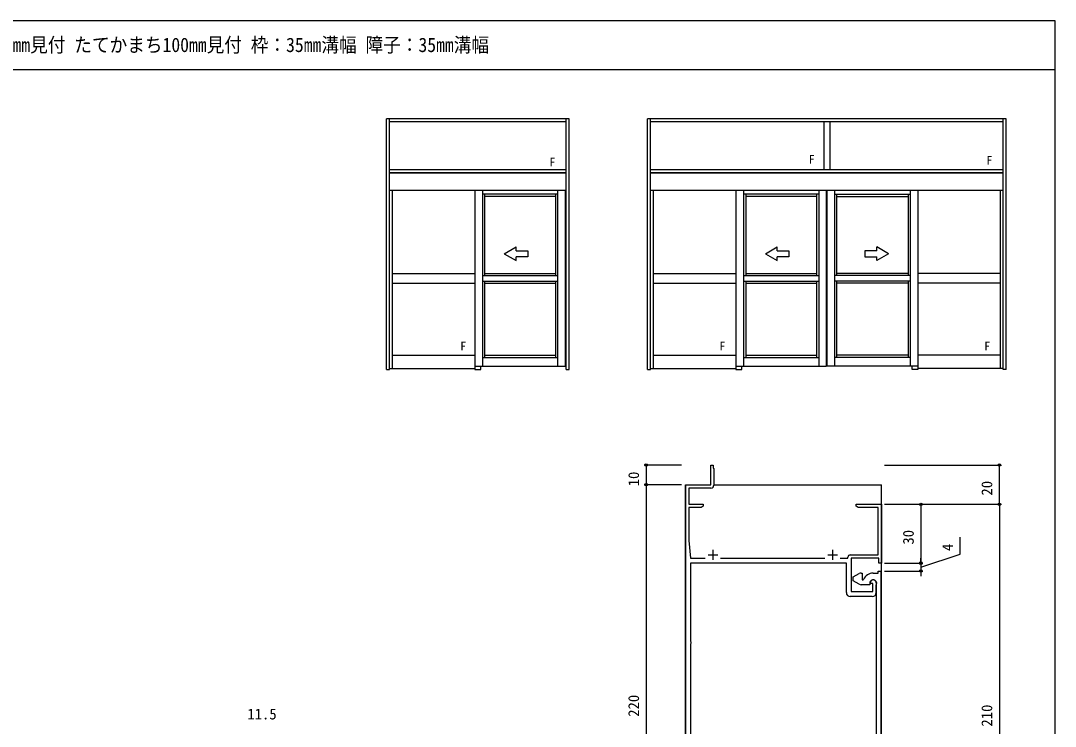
# Model space of a CAD drawing. Units: millimetres, scale not verified. Extents: x -437 to 438, y -681 to 679.
# Drawn here: x -89 to 438, y 284 to 644 of the extents above; entities that cross this region are included whole.
import ezdxf
from ezdxf.enums import TextEntityAlignment as Align

# ---------------------------------------------------------------- set-up
doc = ezdxf.new("R2010")
doc.units = ezdxf.units.MM
doc.header["$LTSCALE"] = 4
for name, color, linetype in [('0-1_USER1', 3, 'Continuous'), ('0-2_YKK_11', 7, 'Continuous'), ('0-3_YKK_12', 2, 'Continuous'), ('0-5_YKK_A1', 4, 'Continuous'), ('0-6_YKK_D', 6, 'Continuous'), ('0-7_YKK_ZWAK', 7, 'Continuous')]:
    doc.layers.add(name, color=color, linetype=linetype)
doc.styles.add('ＭＳ ゴシック', font='')
doc.styles.get('ＭＳ ゴシック').set_extended_font_data('MS Gothic')

msp = doc.modelspace()

# ---------------------------------------------------------------- linework, layer by layer
at = {"layer": '0-2_YKK_11'}
for p, q in [((261.301, 371.69), (266.301, 371.69)), ((263.801, 374.19), (263.801, 369.19)), ((267.689, 369.89), (320.912, 369.89)), ((322.301, 371.69), (327.301, 371.69)), ((324.801, 374.19), (324.801, 369.19)), ((347.001, 357.39), (347.001, 352.39)), ((345.001, 350.39), (333.801, 350.39))]:
    msp.add_line(p, q, dxfattribs=at)
for points in [[(252.101, 200.39), (253.601, 200.39), (253.601, 199.39), (252.101, 199.39), (252.101, 196.034), (251.101, 193.89), (251.101, 193.39), (252.101, 193.39), (252.101, 187.39), (249.801, 187.39), (249.801, 407.39), (262.801, 407.39), (262.801, 417.39), (264.001, 417.39), (264.001, 415.89), (264.301, 415.59), (264.301, 407.19)], [(262.801, 405.69), (251.501, 405.69), (251.501, 397.39), (258.801, 397.39), (258.801, 396.39), (257.761, 395.79), (251.501, 395.79), (251.501, 379.034), (252.301, 369.89), (259.912, 369.89)], [(333.801, 371.59), (348.101, 371.59), (348.101, 395.79), (337.84, 395.79), (336.801, 396.39), (336.801, 397.39), (349.801, 397.39), (349.801, 367.39), (348.301, 367.39), (348.301, 369.89), (334.301, 369.89), (334.301, 352.89), (345.301, 352.89), (345.301, 357.09), (344.301, 357.09), (344.001, 357.39)], [(328.689, 369.89), (332.601, 369.89), (332.601, 370.39)], [(331.801, 352.39), (331.801, 367.39), (252.301, 367.39), (252.301, 327.683), (252.563, 327.386), (252.563, 326.394), (252.301, 326.096), (252.301, 237.683), (252.563, 237.386), (252.563, 236.394), (252.301, 236.096), (252.301, 227.683), (252.563, 227.386), (252.563, 226.394), (252.301, 226.096), (252.301, 211.89), (259.947, 211.89)], [(338.301, 356.658), (335.301, 358.39), (335.301, 360.39), (338.301, 362.122)], [(339.301, 362.39), (339.801, 362.39), (339.801, 358.89), (340.309, 358.89), (340.587, 359.077)], [(345.501, 362.39), (348.001, 362.39), (348.001, 363.39), (349.301, 363.39)], [(349.301, 363.39), (349.301, 187.39)], [(343.701, 357.09), (343.701, 356.39), (339.301, 356.39)], [(347.101, 197.39), (347.101, 352.136), (347.061, 352.286), (347.056, 352.294), (347.046, 352.312), (347.041, 352.32), (347.001, 352.47), (347.001, 356.008), (347.044, 356.163)]]:
    msp.add_lwpolyline(points, dxfattribs=at)
for centre, radius, start, end in [((262.801, 407.19), 1.5, 270.00001, 359.99999), ((333.801, 370.39), 1.2, 90.00001, 179.99999), ((339.301, 360.39), 2, 89.99998, 120), ((345.501, 357.09), 5.3, 89.99999, 157.9757), ((345.501, 357.09), 1.8, 328.99728, 179.99999), ((345.501, 357.39), 1.5, 359.99999, 180.00001), ((339.301, 358.39), 2, 240, 270.00002), ((333.801, 352.39), 2, 180.00001, 269.99999), ((345.001, 352.39), 2, 270.00001, 359.99999)]:
    msp.add_arc(centre, radius, start, end, dxfattribs=at)
at = {"layer": '0-3_YKK_12'}
for p, q in [((249.801, 407.09), (249.801, 89.39)), ((264.301, 407.39), (349.801, 407.39)), ((349.801, 89.39), (349.801, 407.39))]:
    msp.add_line(p, q, dxfattribs=at)
at = {"layer": '0-5_YKK_A1'}
for p, q in [((97.5, 466.05), (97.5, 593.8)), ((190.5, 593.8), (97.5, 593.8)), ((99, 466.05), (99, 593.8)), ((189, 592.3), (99, 592.3)), ((189, 466.05), (189, 593.8)), ((190.5, 466.05), (190.5, 593.8)), ((230.5, 466.05), (230.5, 593.8)), ((413.3, 593.8), (230.5, 593.8)), ((232, 466.05), (232, 593.8)), ((411.8, 592.3), (232, 592.3)), ((320.4, 592.3), (320.4, 567.8)), ((323.4, 592.3), (323.4, 567.8)), ((411.8, 466.05), (411.8, 593.8)), ((413.3, 466.05), (413.3, 593.8)), ((189, 567.8), (99, 567.8)), ((189, 566.3), (99, 566.3)), ((189, 566.1), (99, 566.1)), ((411.8, 567.8), (232, 567.8)), ((411.8, 566.3), (232, 566.3)), ((411.8, 566.1), (232, 566.1)), ((189, 557.3), (99, 557.3)), ((100.5, 466.55), (100.5, 557.3)), ((142.5, 557.3), (142.5, 467.8)), ((146.4, 557.3), (146.4, 467.8)), ((184.85, 555.4), (146.4, 555.4)), ((147.5, 513.95), (147.5, 555.4)), ((183.75, 554.3), (147.5, 554.3)), ((183.75, 513.95), (183.75, 555.4)), ((184.85, 467.8), (184.85, 557.3)), ((188.75, 467.8), (188.75, 557.3)), ((411.8, 557.3), (232, 557.3)), ((233.5, 466.55), (233.5, 557.3)), ((275.5, 557.3), (275.5, 467.8)), ((279.4, 557.3), (279.4, 467.8)), ((317.875, 555.4), (279.4, 555.4)), ((280.5, 555.4), (280.5, 513.95)), ((316.775, 554.3), (280.5, 554.3)), ((316.775, 513.95), (316.775, 555.4)), ((317.875, 467.8), (317.875, 557.3)), ((321.775, 467.8), (321.775, 557.3)), ((322.025, 467.8), (322.025, 557.3)), ((325.925, 467.8), (325.925, 557.3)), ((325.925, 555.4), (364.4, 555.4)), ((327.025, 513.95), (327.025, 555.4)), ((327.025, 554.3), (363.3, 554.3)), ((363.3, 555.4), (363.3, 513.95)), ((364.4, 557.3), (364.4, 467.8)), ((368.3, 557.3), (368.3, 467.8)), ((410.3, 466.55), (410.3, 557.3)), ((157.5, 525.05), (163.5, 528.514)), ((163.5, 526.55), (163.5, 528.514)), ((290.55, 525.05), (296.55, 528.514)), ((296.55, 526.55), (296.55, 528.514)), ((353.3, 525.05), (347.3, 528.514)), ((347.3, 526.55), (347.3, 528.514)), ((157.5, 525.05), (163.5, 521.586)), ((163.5, 521.586), (163.5, 523.55)), ((290.55, 525.05), (296.55, 521.586)), ((296.55, 521.586), (296.55, 523.55)), ((353.3, 525.05), (347.3, 521.586)), ((347.3, 521.586), (347.3, 523.55)), ((100.5, 515.05), (142.5, 515.05)), ((146.4, 513.95), (184.85, 513.95)), ((147.5, 515.05), (183.75, 515.05)), ((233.5, 515.05), (275.5, 515.05)), ((279.4, 513.95), (317.85, 513.95)), ((280.5, 515.05), (316.75, 515.05)), ((364.4, 513.95), (325.95, 513.95)), ((363.3, 515.05), (327.05, 515.05)), ((410.3, 515.05), (368.3, 515.05)), ((100.5, 510.05), (142.5, 510.05)), ((146.4, 511.15), (184.85, 511.15)), ((147.5, 472.2), (147.5, 511.15)), ((147.5, 510.05), (183.75, 510.05)), ((183.75, 472.2), (183.75, 511.15)), ((233.5, 510.05), (275.5, 510.05)), ((279.4, 511.15), (317.85, 511.15)), ((280.5, 511.15), (280.5, 472.2)), ((280.5, 510.05), (316.75, 510.05)), ((316.775, 472.2), (316.775, 511.15)), ((364.4, 511.15), (325.95, 511.15)), ((327.025, 472.2), (327.025, 511.15)), ((363.3, 510.05), (327.05, 510.05)), ((363.3, 511.15), (363.3, 472.2)), ((410.3, 510.05), (368.3, 510.05)), ((100.5, 473.3), (142.5, 473.3)), ((146.4, 472.2), (184.85, 472.2)), ((147.5, 473.3), (183.75, 473.3)), ((233.5, 473.3), (275.5, 473.3)), ((279.4, 472.2), (317.875, 472.2)), ((280.5, 473.3), (316.775, 473.3)), ((364.4, 472.2), (325.925, 472.2)), ((363.3, 473.3), (327.025, 473.3)), ((410.3, 473.3), (368.3, 473.3)), ((97.5, 466.05), (99, 466.05)), ((99, 466.55), (142.5, 466.55)), ((142.5, 467.8), (188.75, 467.8)), ((189, 466.05), (190.5, 466.05)), ((230.5, 466.05), (232, 466.05)), ((232, 466.55), (275.5, 466.55)), ((275.5, 467.8), (321.775, 467.8)), ((368.3, 467.8), (322.025, 467.8)), ((411.8, 466.55), (368.3, 466.55)), ((413.3, 466.05), (411.8, 466.05))]:
    msp.add_line(p, q, dxfattribs=at)
for points in [[(163.5, 526.55), (169.5, 526.55), (169.5, 523.55), (163.5, 523.55)], [(296.55, 526.55), (302.55, 526.55), (302.55, 523.55), (296.55, 523.55)], [(347.3, 526.55), (341.3, 526.55), (341.3, 523.55), (347.3, 523.55)], [(142.5, 467.8), (142.5, 466.05), (145.5, 466.05), (145.5, 467.8)], [(275.5, 467.8), (275.5, 466.05), (278.5, 466.05), (278.5, 467.8)], [(368.3, 467.8), (368.3, 466.05), (365.3, 466.05), (365.3, 467.8)]]:
    msp.add_lwpolyline(points, dxfattribs=at)
at = {"layer": '0-6_YKK_D'}
for p, q in [((247.801, 417.39), (228.801, 417.39)), ((229.801, 417.39), (229.801, 407.39)), ((351.301, 417.39), (410.8, 417.39)), ((409.8, 397.39), (409.8, 417.39)), ((247.801, 407.39), (228.801, 407.39)), ((247.801, 407.39), (228.801, 407.39)), ((229.801, 407.39), (229.801, 187.39)), ((351.301, 397.39), (370.801, 397.39)), ((351.301, 397.39), (410.8, 397.39)), ((351.301, 397.39), (410.8, 397.39)), ((369.801, 397.39), (369.801, 367.39)), ((409.8, 397.39), (409.8, 187.39)), ((369.801, 367.39), (369.801, 369.94)), ((351.301, 367.39), (370.801, 367.39)), ((351.301, 367.39), (370.801, 367.39)), ((369.801, 367.39), (369.801, 363.39)), ((369.801, 367.39), (369.801, 363.39)), ((351.301, 363.39), (370.801, 363.39)), ((369.801, 363.39), (369.801, 360.84))]:
    msp.add_line(p, q, dxfattribs=at)
msp.add_lwpolyline([(369.801, 365.39), (389.801, 371.946), (389.801, 380.676)], dxfattribs=at)
for centre in [(229.801, 417.39), (409.8, 417.39), (229.801, 407.39), (229.801, 407.39), (369.801, 397.39), (409.8, 397.39), (409.8, 397.39), (369.801, 367.39), (369.801, 367.39), (369.801, 363.39)]:
    msp.add_circle(centre, 0.637, dxfattribs=at)
at = {"layer": '0-7_YKK_ZWAK'}
for p, q in [((438.3, 643.8), (-436.7, 643.8)), ((438.3, 618.8), (-436.7, 618.8))]:
    msp.add_line(p, q, dxfattribs=at)
msp.add_lwpolyline([(-436.7, -681.2), (438.3, -681.2), (438.3, 643.8)], dxfattribs=at)

# ---------------------------------------------------------------- texts
at = {"layer": '0-1_USER1', "style": 'ＭＳ ゴシック', "width": 0.9}
msp.add_text('自動ドア【一般スライド】 エンジン内蔵 たて骨60㎜見付 たてかまち100㎜見付 枠：35㎜溝幅 障子：35㎜溝幅', height=7.331, dxfattribs=at).set_placement((-300.103, 625.63), align=Align.BOTTOM_LEFT)
at = {"layer": '0-5_YKK_A1', "style": 'ＭＳ ゴシック'}
for p in [(312.655, 569.692), (403.244, 569.164), (180.52, 568.244), (135.064, 474.505), (267.115, 474.505), (402.113, 474.505)]:
    msp.add_text('F', height=4.399, dxfattribs=at).set_placement(p, align=Align.BOTTOM_LEFT)
at = {"layer": '0-6_YKK_D', "style": 'ＭＳ ゴシック'}
for s, p in [('10', (227.801, 406.552)), ('20', (407.8, 401.85)), ('30', (367.801, 376.85)), ('4', (387.801, 373.562)), ('220', (227.801, 289.123)), ('210', (407.8, 284.123))]:
    msp.add_text(s, height=5.499, rotation=90, dxfattribs=at).set_placement(p, align=Align.BOTTOM_LEFT)
msp.add_text('11.5', height=5.499, dxfattribs=at).set_placement((26.504, 286.138), align=Align.BOTTOM_LEFT)

doc.saveas('drawing.dxf')
